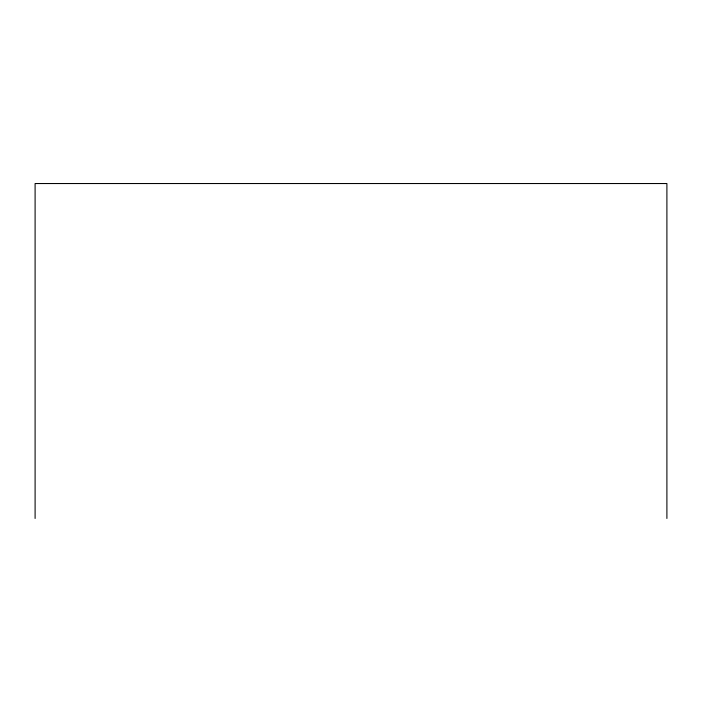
<?xml version="1.0" encoding="UTF-8"?>
<svg xmlns="http://www.w3.org/2000/svg" width="702" height="702" viewBox="0 0 702 702"><rect width="100%" height="100%" fill="white"/><g stroke="black" fill="none" stroke-linecap="round" stroke-linejoin="round"><path stroke-width="1.05" d="M666.9 518.462L666.9 183.538L35.1 183.538L35.1 518.462"/></g></svg>
